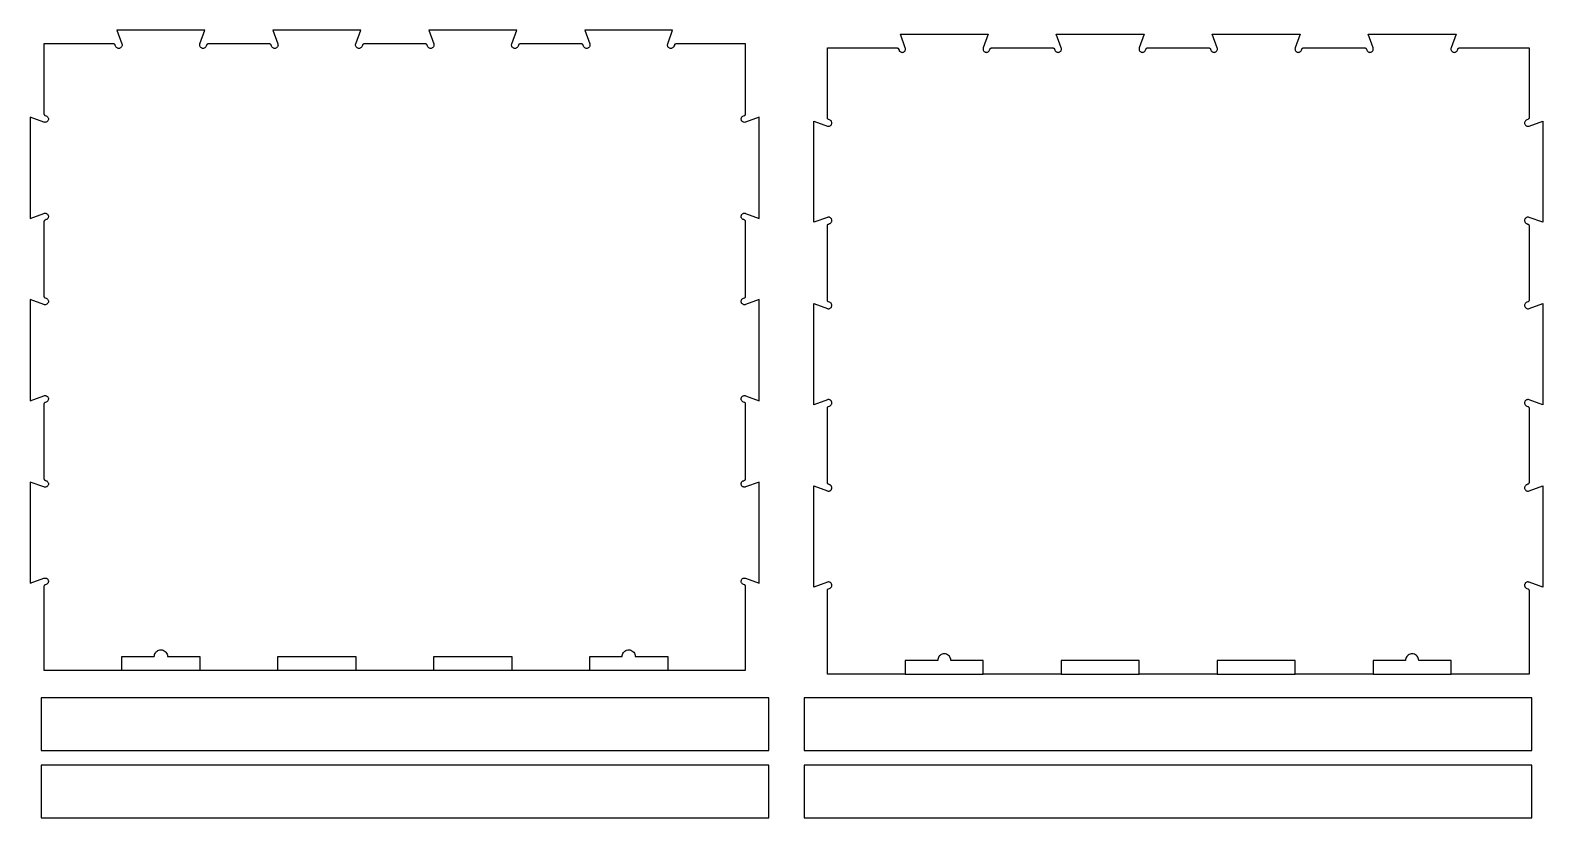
# Model space of a CAD drawing. Extents: x 4.9 to 91.1, y 1.1 to 46.
import ezdxf

# ---------------------------------------------------------------- set-up
doc = ezdxf.new("R2010")
doc.units = 0
doc.layers.add('CUTOUT', color=18, linetype='CONTINUOUS')
doc.layers.add('DOVES', color=1, linetype='CONTINUOUS')

msp = doc.modelspace()

# ---------------------------------------------------------------- linework, layer by layer
at = {"layer": 'CUTOUT'}
for points in [[(45.671, 45.216), (41.701, 45.216), (41.684, 45.214), (41.667, 45.21), (41.651, 45.203), (41.637, 45.193), (41.624, 45.18), (41.614, 45.166), (41.607, 45.15), (41.584, 45.086), (41.57, 45.056), (41.551, 45.029), (41.527, 45.005), (41.5, 44.986), (41.47, 44.972), (41.438, 44.964), (41.405, 44.961), (41.372, 44.964), (41.34, 44.972), (41.31, 44.986), (41.283, 45.005), (41.26, 45.029), (41.241, 45.056), (41.227, 45.086), (41.218, 45.118), (41.215, 45.151), (41.218, 45.184), (41.227, 45.216), (41.51, 45.996), (36.498, 45.996), (36.782, 45.216), (36.791, 45.184), (36.794, 45.151), (36.791, 45.118), (36.782, 45.086), (36.768, 45.056), (36.749, 45.029), (36.726, 45.005), (36.699, 44.986), (36.669, 44.972), (36.637, 44.964), (36.604, 44.961), (36.571, 44.964), (36.539, 44.972), (36.509, 44.986), (36.481, 45.005), (36.458, 45.029), (36.439, 45.056), (36.425, 45.086), (36.402, 45.15), (36.394, 45.166), (36.384, 45.18), (36.372, 45.193), (36.358, 45.203), (36.342, 45.21), (36.325, 45.214), (36.308, 45.216), (32.812, 45.216), (32.795, 45.214), (32.778, 45.21), (32.762, 45.203), (32.748, 45.193), (32.736, 45.18), (32.726, 45.166), (32.718, 45.15), (32.695, 45.086), (32.681, 45.056), (32.662, 45.029), (32.638, 45.005), (32.611, 44.986), (32.581, 44.972), (32.549, 44.964), (32.516, 44.961), (32.483, 44.964), (32.451, 44.972), (32.421, 44.986), (32.394, 45.005), (32.371, 45.029), (32.352, 45.056), (32.338, 45.086), (32.329, 45.118), (32.326, 45.151), (32.329, 45.184), (32.338, 45.216), (32.622, 45.996), (27.609, 45.996), (27.893, 45.216), (27.902, 45.184), (27.905, 45.151), (27.902, 45.118), (27.893, 45.086), (27.879, 45.056), (27.86, 45.029), (27.837, 45.005), (27.81, 44.986), (27.78, 44.972), (27.748, 44.964), (27.715, 44.961), (27.682, 44.964), (27.65, 44.972), (27.62, 44.986), (27.593, 45.005), (27.569, 45.029), (27.55, 45.056), (27.536, 45.086), (27.513, 45.15), (27.506, 45.166), (27.496, 45.18), (27.483, 45.193), (27.469, 45.203), (27.453, 45.21), (27.436, 45.214), (27.419, 45.216), (23.923, 45.216), (23.906, 45.214), (23.889, 45.21), (23.873, 45.203), (23.859, 45.193), (23.847, 45.18), (23.837, 45.166), (23.829, 45.15), (23.806, 45.086), (23.792, 45.056), (23.773, 45.029), (23.75, 45.005), (23.722, 44.986), (23.692, 44.972), (23.66, 44.964), (23.627, 44.961), (23.594, 44.964), (23.562, 44.972), (23.532, 44.986), (23.505, 45.005), (23.482, 45.029), (23.463, 45.056), (23.449, 45.086), (23.44, 45.118), (23.437, 45.151), (23.44, 45.184), (23.449, 45.216), (23.733, 45.996), (18.72, 45.996), (19.004, 45.216), (19.013, 45.184), (19.016, 45.151), (19.013, 45.118), (19.004, 45.086), (18.99, 45.056), (18.971, 45.029), (18.948, 45.005), (18.921, 44.986), (18.891, 44.972), (18.859, 44.964), (18.826, 44.961), (18.793, 44.964), (18.761, 44.972), (18.731, 44.986), (18.704, 45.005), (18.68, 45.029), (18.661, 45.056), (18.647, 45.086), (18.624, 45.15), (18.617, 45.166), (18.607, 45.18), (18.594, 45.193), (18.58, 45.203), (18.564, 45.21), (18.547, 45.214), (18.53, 45.216), (15.035, 45.216), (15.017, 45.214), (15, 45.21), (14.985, 45.203), (14.97, 45.193), (14.958, 45.18), (14.948, 45.166), (14.941, 45.15), (14.917, 45.086), (14.903, 45.056), (14.884, 45.029), (14.861, 45.005), (14.834, 44.986), (14.804, 44.972), (14.772, 44.964), (14.739, 44.961), (14.706, 44.964), (14.674, 44.972), (14.644, 44.986), (14.616, 45.005), (14.593, 45.029), (14.574, 45.056), (14.56, 45.086), (14.551, 45.118), (14.549, 45.151), (14.551, 45.184), (14.56, 45.216), (14.844, 45.996), (9.832, 45.996), (10.116, 45.216), (10.124, 45.184), (10.127, 45.151), (10.124, 45.118), (10.116, 45.086), (10.102, 45.056), (10.083, 45.029), (10.059, 45.005), (10.032, 44.986), (10.002, 44.972), (9.97, 44.964), (9.937, 44.961), (9.904, 44.964), (9.872, 44.972), (9.842, 44.986), (9.815, 45.005), (9.792, 45.029), (9.773, 45.056), (9.759, 45.086), (9.735, 45.15), (9.728, 45.166), (9.718, 45.18), (9.706, 45.193), (9.691, 45.203), (9.676, 45.21), (9.659, 45.214), (9.641, 45.216), (5.671, 45.216), (5.671, 41.23), (5.673, 41.213), (5.677, 41.196), (5.684, 41.18), (5.694, 41.166), (5.707, 41.154), (5.721, 41.144), (5.737, 41.136), (5.801, 41.113), (5.831, 41.099), (5.858, 41.08), (5.882, 41.056), (5.9, 41.029), (5.914, 40.999), (5.923, 40.967), (5.926, 40.934), (5.923, 40.901), (5.914, 40.869), (5.9, 40.839), (5.881, 40.812), (5.858, 40.789), (5.831, 40.77), (5.801, 40.756), (5.769, 40.747), (5.736, 40.744), (5.703, 40.747), (5.671, 40.756), (4.891, 41.04), (4.891, 35.272), (5.671, 35.556), (5.7, 35.564), (5.729, 35.567), (5.759, 35.566), (5.788, 35.56), (5.816, 35.55), (5.842, 35.535), (5.866, 35.516), (5.886, 35.494), (5.902, 35.47), (5.915, 35.442), (5.923, 35.414), (5.926, 35.384), (5.925, 35.354), (5.919, 35.325), (5.908, 35.297), (5.894, 35.271), (5.875, 35.248), (5.853, 35.228), (5.828, 35.211), (5.801, 35.199), (5.737, 35.175), (5.721, 35.168), (5.707, 35.158), (5.694, 35.146), (5.684, 35.131), (5.677, 35.116), (5.673, 35.099), (5.671, 35.081), (5.671, 30.83), (5.673, 30.813), (5.677, 30.796), (5.684, 30.78), (5.694, 30.766), (5.707, 30.754), (5.721, 30.744), (5.737, 30.736), (5.801, 30.713), (5.831, 30.699), (5.858, 30.68), (5.882, 30.656), (5.9, 30.629), (5.914, 30.599), (5.923, 30.567), (5.926, 30.534), (5.923, 30.501), (5.914, 30.469), (5.9, 30.439), (5.881, 30.412), (5.858, 30.389), (5.831, 30.37), (5.801, 30.356), (5.769, 30.347), (5.736, 30.344), (5.703, 30.347), (5.671, 30.356), (4.891, 30.64), (4.891, 24.872), (5.671, 25.156), (5.7, 25.164), (5.729, 25.167), (5.759, 25.166), (5.788, 25.16), (5.816, 25.15), (5.842, 25.135), (5.866, 25.116), (5.886, 25.094), (5.902, 25.07), (5.915, 25.042), (5.923, 25.014), (5.926, 24.984), (5.925, 24.954), (5.919, 24.925), (5.908, 24.897), (5.894, 24.871), (5.875, 24.848), (5.853, 24.828), (5.828, 24.811), (5.801, 24.799), (5.737, 24.775), (5.721, 24.768), (5.707, 24.758), (5.694, 24.746), (5.684, 24.731), (5.677, 24.716), (5.673, 24.699), (5.671, 24.681), (5.671, 20.43), (5.673, 20.413), (5.677, 20.396), (5.684, 20.38), (5.694, 20.366), (5.707, 20.354), (5.721, 20.344), (5.737, 20.336), (5.801, 20.313), (5.831, 20.299), (5.858, 20.28), (5.882, 20.256), (5.9, 20.229), (5.914, 20.199), (5.923, 20.167), (5.926, 20.134), (5.923, 20.101), (5.914, 20.069), (5.9, 20.039), (5.881, 20.012), (5.858, 19.989), (5.831, 19.97), (5.801, 19.956), (5.769, 19.947), (5.736, 19.944), (5.703, 19.947), (5.671, 19.956), (4.891, 20.24), (4.891, 14.472), (5.671, 14.756), (5.7, 14.764), (5.729, 14.767), (5.759, 14.766), (5.788, 14.76), (5.816, 14.75), (5.842, 14.735), (5.866, 14.716), (5.886, 14.694), (5.902, 14.67), (5.915, 14.642), (5.923, 14.614), (5.926, 14.584), (5.925, 14.554), (5.919, 14.525), (5.908, 14.497), (5.894, 14.471), (5.875, 14.448), (5.853, 14.428), (5.828, 14.411), (5.801, 14.399), (5.737, 14.375), (5.721, 14.368), (5.707, 14.358), (5.694, 14.346), (5.684, 14.331), (5.677, 14.316), (5.673, 14.299), (5.671, 14.281), (5.671, 9.516), (10.115, 9.516), (10.115, 10.296), (11.963, 10.296), (11.967, 10.355), (11.981, 10.412), (12.004, 10.466), (12.034, 10.516), (12.073, 10.561), (12.117, 10.599), (12.167, 10.63), (12.222, 10.653), (12.279, 10.666), (12.338, 10.671), (12.403, 10.665), (12.466, 10.648), (12.525, 10.621), (12.579, 10.583), (12.625, 10.537), (12.662, 10.483), (12.69, 10.424), (12.707, 10.361), (12.713, 10.296), (14.56, 10.296), (14.56, 9.516), (19.004, 9.516), (19.004, 10.296), (23.449, 10.296), (23.449, 9.516), (27.893, 9.516), (27.893, 10.296), (32.338, 10.296), (32.338, 9.516), (36.782, 9.516), (36.782, 10.296), (38.629, 10.296), (38.634, 10.355), (38.648, 10.412), (38.67, 10.466), (38.701, 10.516), (38.739, 10.561), (38.784, 10.599), (38.834, 10.63), (38.888, 10.653), (38.946, 10.666), (39.004, 10.671), (39.069, 10.665), (39.133, 10.648), (39.192, 10.621), (39.245, 10.583), (39.292, 10.537), (39.329, 10.483), (39.357, 10.424), (39.374, 10.361), (39.379, 10.296), (41.227, 10.296), (41.227, 9.516), (45.671, 9.516), (45.671, 14.281), (45.67, 14.299), (45.665, 14.315), (45.658, 14.331), (45.648, 14.345), (45.635, 14.358), (45.621, 14.368), (45.605, 14.375), (45.541, 14.399), (45.514, 14.411), (45.489, 14.427), (45.467, 14.448), (45.449, 14.471), (45.434, 14.497), (45.423, 14.525), (45.417, 14.554), (45.416, 14.584), (45.42, 14.614), (45.428, 14.642), (45.44, 14.669), (45.456, 14.694), (45.476, 14.716), (45.5, 14.735), (45.526, 14.749), (45.554, 14.76), (45.583, 14.766), (45.613, 14.767), (45.642, 14.764), (45.671, 14.756), (46.451, 14.472), (46.451, 20.24), (45.671, 19.956), (45.639, 19.947), (45.606, 19.944), (45.573, 19.947), (45.541, 19.956), (45.511, 19.97), (45.484, 19.989), (45.461, 20.012), (45.442, 20.039), (45.428, 20.069), (45.419, 20.101), (45.416, 20.134), (45.419, 20.167), (45.428, 20.199), (45.442, 20.229), (45.461, 20.256), (45.484, 20.28), (45.511, 20.299), (45.541, 20.313), (45.605, 20.336), (45.621, 20.343), (45.635, 20.353), (45.648, 20.366), (45.658, 20.38), (45.665, 20.396), (45.67, 20.413), (45.671, 20.43), (45.671, 24.681), (45.67, 24.699), (45.665, 24.715), (45.658, 24.731), (45.648, 24.745), (45.635, 24.758), (45.621, 24.768), (45.605, 24.775), (45.541, 24.799), (45.514, 24.811), (45.489, 24.827), (45.467, 24.848), (45.449, 24.871), (45.434, 24.897), (45.423, 24.925), (45.418, 24.954), (45.416, 24.984), (45.42, 25.014), (45.428, 25.042), (45.44, 25.069), (45.456, 25.094), (45.477, 25.116), (45.5, 25.135), (45.526, 25.149), (45.554, 25.16), (45.583, 25.166), (45.613, 25.167), (45.642, 25.164), (45.671, 25.156), (46.451, 24.872), (46.451, 30.64), (45.671, 30.356), (45.639, 30.347), (45.606, 30.344), (45.573, 30.347), (45.541, 30.356), (45.511, 30.37), (45.484, 30.389), (45.461, 30.412), (45.442, 30.439), (45.428, 30.469), (45.419, 30.501), (45.416, 30.534), (45.419, 30.567), (45.428, 30.599), (45.442, 30.629), (45.461, 30.656), (45.484, 30.68), (45.511, 30.699), (45.541, 30.713), (45.605, 30.736), (45.621, 30.743), (45.635, 30.753), (45.648, 30.766), (45.658, 30.78), (45.665, 30.796), (45.67, 30.813), (45.671, 30.83), (45.671, 35.081), (45.67, 35.099), (45.665, 35.115), (45.658, 35.131), (45.648, 35.145), (45.635, 35.158), (45.621, 35.168), (45.605, 35.175), (45.541, 35.199), (45.514, 35.211), (45.489, 35.227), (45.467, 35.248), (45.449, 35.271), (45.434, 35.297), (45.424, 35.325), (45.418, 35.354), (45.416, 35.384), (45.42, 35.414), (45.428, 35.442), (45.44, 35.469), (45.456, 35.494), (45.477, 35.516), (45.5, 35.535), (45.526, 35.549), (45.554, 35.56), (45.583, 35.566), (45.613, 35.567), (45.642, 35.564), (45.671, 35.556), (46.451, 35.272), (46.451, 41.04), (45.671, 40.756), (45.639, 40.747), (45.606, 40.744), (45.573, 40.747), (45.541, 40.756), (45.511, 40.77), (45.484, 40.789), (45.461, 40.812), (45.442, 40.839), (45.428, 40.869), (45.419, 40.901), (45.416, 40.934), (45.419, 40.967), (45.428, 40.999), (45.442, 41.029), (45.461, 41.056), (45.484, 41.08), (45.511, 41.099), (45.541, 41.113), (45.605, 41.136), (45.621, 41.143), (45.636, 41.153), (45.648, 41.166), (45.658, 41.18), (45.665, 41.196), (45.67, 41.213), (45.671, 41.23)], [(90.329, 44.989), (90.329, 41.003), (90.327, 40.986), (90.323, 40.969), (90.316, 40.953), (90.306, 40.939), (90.293, 40.927), (90.279, 40.917), (90.263, 40.909), (90.199, 40.886), (90.169, 40.872), (90.142, 40.853), (90.118, 40.83), (90.1, 40.802), (90.086, 40.772), (90.077, 40.74), (90.074, 40.708), (90.077, 40.675), (90.086, 40.643), (90.1, 40.613), (90.119, 40.585), (90.142, 40.562), (90.169, 40.543), (90.199, 40.529), (90.231, 40.52), (90.264, 40.518), (90.297, 40.52), (90.329, 40.529), (91.109, 40.813), (91.109, 35.045), (90.329, 35.329), (90.3, 35.337), (90.271, 35.341), (90.241, 35.339), (90.212, 35.333), (90.184, 35.323), (90.158, 35.308), (90.134, 35.29), (90.114, 35.268), (90.098, 35.243), (90.085, 35.216), (90.077, 35.187), (90.074, 35.157), (90.075, 35.127), (90.081, 35.098), (90.092, 35.07), (90.106, 35.044), (90.125, 35.021), (90.147, 35.001), (90.172, 34.984), (90.199, 34.972), (90.263, 34.948), (90.279, 34.941), (90.293, 34.931), (90.306, 34.919), (90.316, 34.905), (90.323, 34.889), (90.327, 34.872), (90.329, 34.855), (90.329, 30.603), (90.327, 30.586), (90.323, 30.569), (90.316, 30.553), (90.306, 30.539), (90.293, 30.527), (90.279, 30.517), (90.263, 30.509), (90.199, 30.486), (90.169, 30.472), (90.142, 30.453), (90.118, 30.43), (90.099, 30.402), (90.085, 30.372), (90.077, 30.34), (90.074, 30.308), (90.077, 30.275), (90.085, 30.243), (90.099, 30.213), (90.118, 30.185), (90.142, 30.162), (90.169, 30.143), (90.199, 30.129), (90.231, 30.12), (90.264, 30.118), (90.297, 30.12), (90.329, 30.129), (91.109, 30.413), (91.109, 24.645), (90.329, 24.929), (90.3, 24.937), (90.271, 24.941), (90.241, 24.939), (90.212, 24.933), (90.184, 24.923), (90.158, 24.908), (90.134, 24.89), (90.114, 24.868), (90.098, 24.843), (90.085, 24.816), (90.077, 24.787), (90.074, 24.757), (90.075, 24.727), (90.081, 24.698), (90.092, 24.67), (90.106, 24.644), (90.125, 24.621), (90.147, 24.601), (90.172, 24.584), (90.199, 24.572), (90.263, 24.548), (90.279, 24.541), (90.293, 24.531), (90.306, 24.519), (90.316, 24.505), (90.323, 24.489), (90.327, 24.472), (90.329, 24.455), (90.329, 20.203), (90.327, 20.186), (90.323, 20.169), (90.315, 20.153), (90.305, 20.139), (90.293, 20.127), (90.279, 20.117), (90.263, 20.109), (90.199, 20.086), (90.169, 20.072), (90.142, 20.053), (90.118, 20.03), (90.099, 20.002), (90.085, 19.972), (90.077, 19.94), (90.074, 19.908), (90.077, 19.875), (90.085, 19.843), (90.099, 19.813), (90.118, 19.785), (90.142, 19.762), (90.169, 19.743), (90.199, 19.729), (90.231, 19.72), (90.264, 19.718), (90.297, 19.72), (90.329, 19.729), (91.109, 20.013), (91.109, 14.245), (90.329, 14.529), (90.3, 14.537), (90.27, 14.541), (90.241, 14.539), (90.211, 14.533), (90.184, 14.523), (90.158, 14.508), (90.134, 14.49), (90.114, 14.468), (90.098, 14.443), (90.085, 14.416), (90.077, 14.387), (90.074, 14.357), (90.075, 14.327), (90.081, 14.298), (90.092, 14.27), (90.106, 14.244), (90.125, 14.221), (90.147, 14.201), (90.172, 14.184), (90.199, 14.172), (90.263, 14.148), (90.279, 14.141), (90.293, 14.131), (90.305, 14.119), (90.315, 14.105), (90.323, 14.089), (90.327, 14.072), (90.329, 14.055), (90.329, 9.289), (85.884, 9.289), (85.884, 10.069), (84.037, 10.069), (84.031, 10.134), (84.014, 10.198), (83.987, 10.257), (83.949, 10.31), (83.903, 10.357), (83.85, 10.394), (83.79, 10.422), (83.727, 10.439), (83.662, 10.444), (83.603, 10.44), (83.546, 10.426), (83.492, 10.403), (83.442, 10.373), (83.397, 10.334), (83.359, 10.29), (83.328, 10.24), (83.305, 10.185), (83.292, 10.128), (83.287, 10.069), (81.44, 10.069), (81.44, 9.289), (76.995, 9.289), (76.995, 10.069), (72.551, 10.069), (72.551, 9.289), (68.107, 9.289), (68.107, 10.069), (63.662, 10.069), (63.662, 9.289), (59.218, 9.289), (59.218, 10.069), (57.37, 10.069), (57.365, 10.134), (57.348, 10.198), (57.32, 10.257), (57.283, 10.31), (57.237, 10.357), (57.183, 10.394), (57.124, 10.422), (57.061, 10.439), (56.995, 10.444), (56.937, 10.44), (56.88, 10.426), (56.825, 10.403), (56.775, 10.373), (56.73, 10.334), (56.692, 10.29), (56.661, 10.24), (56.639, 10.185), (56.625, 10.128), (56.62, 10.069), (54.773, 10.069), (54.773, 9.289), (50.329, 9.289), (50.329, 14.055), (50.33, 14.072), (50.335, 14.089), (50.342, 14.105), (50.352, 14.119), (50.364, 14.131), (50.379, 14.141), (50.395, 14.149), (50.459, 14.172), (50.486, 14.184), (50.511, 14.201), (50.533, 14.221), (50.551, 14.244), (50.566, 14.27), (50.576, 14.298), (50.582, 14.328), (50.584, 14.357), (50.58, 14.387), (50.572, 14.416), (50.56, 14.443), (50.543, 14.468), (50.523, 14.49), (50.5, 14.508), (50.474, 14.523), (50.446, 14.533), (50.417, 14.539), (50.387, 14.541), (50.358, 14.537), (50.329, 14.529), (49.549, 14.245), (49.549, 20.013), (50.329, 19.729), (50.361, 19.721), (50.394, 19.718), (50.427, 19.721), (50.459, 19.729), (50.489, 19.743), (50.516, 19.762), (50.539, 19.786), (50.558, 19.813), (50.572, 19.843), (50.581, 19.875), (50.584, 19.908), (50.581, 19.941), (50.572, 19.973), (50.558, 20.003), (50.539, 20.03), (50.516, 20.053), (50.489, 20.072), (50.459, 20.086), (50.395, 20.109), (50.379, 20.117), (50.364, 20.127), (50.352, 20.139), (50.342, 20.153), (50.335, 20.169), (50.33, 20.186), (50.329, 20.203), (50.329, 24.455), (50.33, 24.472), (50.335, 24.489), (50.342, 24.505), (50.352, 24.519), (50.364, 24.531), (50.379, 24.541), (50.395, 24.549), (50.459, 24.572), (50.486, 24.584), (50.511, 24.601), (50.533, 24.621), (50.551, 24.644), (50.566, 24.67), (50.576, 24.698), (50.582, 24.728), (50.584, 24.757), (50.58, 24.787), (50.572, 24.816), (50.56, 24.843), (50.543, 24.868), (50.523, 24.89), (50.5, 24.908), (50.474, 24.923), (50.446, 24.933), (50.417, 24.939), (50.387, 24.941), (50.358, 24.937), (50.329, 24.929), (49.549, 24.645), (49.549, 30.413), (50.329, 30.129), (50.361, 30.121), (50.394, 30.118), (50.427, 30.121), (50.459, 30.129), (50.489, 30.143), (50.516, 30.162), (50.539, 30.186), (50.558, 30.213), (50.572, 30.243), (50.581, 30.275), (50.584, 30.308), (50.581, 30.341), (50.572, 30.373), (50.558, 30.403), (50.539, 30.43), (50.516, 30.453), (50.489, 30.472), (50.459, 30.486), (50.395, 30.509), (50.379, 30.517), (50.364, 30.527), (50.352, 30.539), (50.342, 30.553), (50.335, 30.569), (50.33, 30.586), (50.329, 30.603), (50.329, 34.855), (50.33, 34.872), (50.335, 34.889), (50.342, 34.905), (50.352, 34.919), (50.364, 34.931), (50.379, 34.941), (50.395, 34.949), (50.459, 34.972), (50.486, 34.984), (50.511, 35.001), (50.533, 35.021), (50.551, 35.044), (50.566, 35.07), (50.576, 35.098), (50.582, 35.128), (50.584, 35.157), (50.58, 35.187), (50.572, 35.216), (50.56, 35.243), (50.543, 35.268), (50.523, 35.29), (50.5, 35.308), (50.474, 35.323), (50.446, 35.333), (50.417, 35.339), (50.387, 35.341), (50.358, 35.337), (50.329, 35.329), (49.549, 35.045), (49.549, 40.813), (50.329, 40.529), (50.361, 40.521), (50.394, 40.518), (50.427, 40.521), (50.459, 40.529), (50.489, 40.543), (50.516, 40.562), (50.539, 40.586), (50.558, 40.613), (50.572, 40.643), (50.581, 40.675), (50.584, 40.708), (50.581, 40.741), (50.572, 40.773), (50.558, 40.803), (50.539, 40.83), (50.516, 40.853), (50.489, 40.872), (50.459, 40.886), (50.395, 40.909), (50.379, 40.917), (50.364, 40.927), (50.352, 40.939), (50.342, 40.953), (50.335, 40.969), (50.33, 40.986), (50.329, 41.003), (50.329, 44.989), (54.299, 44.989), (54.316, 44.988), (54.333, 44.983), (54.349, 44.976), (54.363, 44.966), (54.376, 44.954), (54.386, 44.939), (54.393, 44.923), (54.416, 44.859), (54.43, 44.829), (54.449, 44.802), (54.473, 44.779), (54.5, 44.76), (54.53, 44.746), (54.562, 44.737), (54.595, 44.734), (54.628, 44.737), (54.66, 44.746), (54.69, 44.76), (54.717, 44.779), (54.74, 44.802), (54.759, 44.829), (54.773, 44.859), (54.782, 44.891), (54.785, 44.924), (54.782, 44.957), (54.773, 44.989), (54.489, 45.769), (59.502, 45.769), (59.218, 44.989), (59.209, 44.957), (59.206, 44.924), (59.209, 44.891), (59.218, 44.859), (59.232, 44.829), (59.251, 44.802), (59.274, 44.779), (59.301, 44.76), (59.331, 44.746), (59.363, 44.737), (59.396, 44.734), (59.429, 44.737), (59.461, 44.746), (59.491, 44.76), (59.519, 44.779), (59.542, 44.802), (59.561, 44.829), (59.575, 44.859), (59.598, 44.923), (59.606, 44.939), (59.616, 44.954), (59.628, 44.966), (59.642, 44.976), (59.658, 44.983), (59.675, 44.988), (59.692, 44.989), (63.188, 44.989), (63.205, 44.988), (63.222, 44.983), (63.238, 44.976), (63.252, 44.966), (63.264, 44.954), (63.274, 44.939), (63.282, 44.923), (63.305, 44.859), (63.319, 44.829), (63.338, 44.802), (63.362, 44.779), (63.389, 44.76), (63.419, 44.746), (63.451, 44.737), (63.484, 44.734), (63.517, 44.737), (63.549, 44.746), (63.579, 44.76), (63.606, 44.779), (63.629, 44.802), (63.648, 44.829), (63.662, 44.859), (63.671, 44.891), (63.674, 44.924), (63.671, 44.957), (63.662, 44.989), (63.378, 45.769), (68.39, 45.769), (68.107, 44.989), (68.098, 44.957), (68.095, 44.924), (68.098, 44.891), (68.107, 44.859), (68.121, 44.829), (68.14, 44.802), (68.163, 44.779), (68.19, 44.76), (68.22, 44.746), (68.252, 44.737), (68.285, 44.734), (68.318, 44.737), (68.35, 44.746), (68.38, 44.76), (68.407, 44.779), (68.431, 44.802), (68.45, 44.829), (68.464, 44.859), (68.487, 44.923), (68.495, 44.939), (68.505, 44.954), (68.517, 44.966), (68.531, 44.976), (68.547, 44.983), (68.564, 44.988), (68.581, 44.989), (72.077, 44.989), (72.094, 44.988), (72.111, 44.983), (72.127, 44.976), (72.141, 44.966), (72.153, 44.954), (72.163, 44.939), (72.171, 44.923), (72.194, 44.859), (72.208, 44.829), (72.227, 44.802), (72.25, 44.779), (72.278, 44.76), (72.308, 44.746), (72.34, 44.737), (72.373, 44.734), (72.406, 44.737), (72.437, 44.746), (72.468, 44.76), (72.495, 44.779), (72.518, 44.802), (72.537, 44.829), (72.551, 44.859), (72.56, 44.891), (72.562, 44.924), (72.56, 44.957), (72.551, 44.989), (72.267, 45.769), (77.279, 45.769), (76.995, 44.989), (76.987, 44.957), (76.984, 44.924), (76.987, 44.891), (76.995, 44.859), (77.009, 44.829), (77.028, 44.802), (77.052, 44.779), (77.079, 44.76), (77.109, 44.746), (77.141, 44.737), (77.174, 44.734), (77.207, 44.737), (77.239, 44.746), (77.269, 44.76), (77.296, 44.779), (77.32, 44.802), (77.339, 44.829), (77.353, 44.859), (77.376, 44.923), (77.383, 44.939), (77.393, 44.954), (77.406, 44.966), (77.42, 44.976), (77.436, 44.983), (77.453, 44.988), (77.47, 44.989), (80.965, 44.989), (80.983, 44.988), (81, 44.983), (81.015, 44.976), (81.03, 44.966), (81.042, 44.954), (81.052, 44.939), (81.059, 44.923), (81.083, 44.859), (81.097, 44.829), (81.116, 44.802), (81.139, 44.779), (81.166, 44.76), (81.196, 44.746), (81.228, 44.737), (81.261, 44.734), (81.294, 44.737), (81.326, 44.746), (81.356, 44.76), (81.383, 44.779), (81.407, 44.802), (81.426, 44.829), (81.44, 44.859), (81.448, 44.891), (81.451, 44.924), (81.448, 44.957), (81.44, 44.989), (81.156, 45.769), (86.168, 45.769), (85.884, 44.989), (85.876, 44.957), (85.873, 44.924), (85.876, 44.891), (85.884, 44.859), (85.898, 44.829), (85.917, 44.802), (85.941, 44.779), (85.968, 44.76), (85.998, 44.746), (86.03, 44.737), (86.063, 44.734), (86.096, 44.737), (86.128, 44.746), (86.158, 44.76), (86.185, 44.779), (86.208, 44.802), (86.227, 44.829), (86.241, 44.859), (86.265, 44.923), (86.272, 44.939), (86.282, 44.954), (86.294, 44.966), (86.309, 44.976), (86.325, 44.983), (86.341, 44.988), (86.359, 44.989)], [(28.784, 7.94), (5.52, 7.94), (5.52, 4.94), (47, 4.94), (47, 7.94)], [(71.369, 7.94), (49, 7.94), (49, 4.94), (90.48, 4.94), (90.48, 7.94)], [(28.935, 4.098), (5.52, 4.098), (5.52, 1.098), (47, 1.098), (47, 4.098)], [(73.181, 4.098), (49, 4.098), (49, 1.098), (90.48, 1.098), (90.48, 4.098)]]:
    msp.add_lwpolyline(points, close=True, dxfattribs=at)
at = {"layer": 'DOVES'}
for points in [[(10.115, 9.516), (14.56, 9.516)], [(19.004, 9.516), (23.449, 9.516)], [(27.893, 9.516), (32.338, 9.516)], [(36.782, 9.516), (41.227, 9.516)], [(54.773, 9.289), (59.218, 9.289)], [(63.662, 9.289), (68.107, 9.289)], [(72.551, 9.289), (76.995, 9.289)], [(81.44, 9.289), (85.884, 9.289)]]:
    msp.add_lwpolyline(points, dxfattribs=at)

doc.saveas('drawing.dxf')
